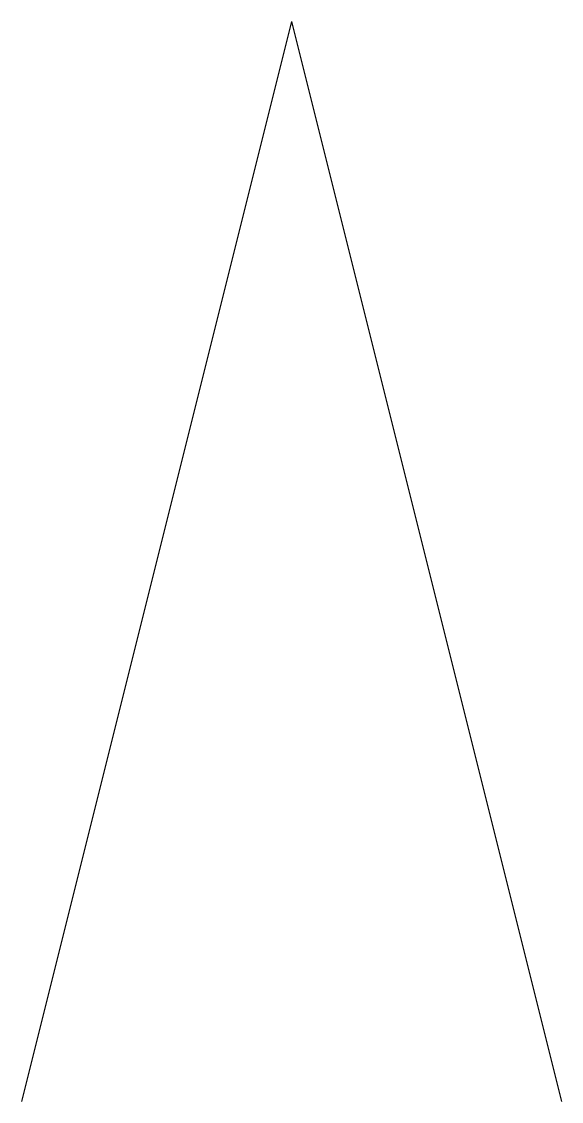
# Model space of a CAD drawing. Header units: millimetres. Extents: x -7.5 to -2.5, y -10 to 0.
import ezdxf

# ---------------------------------------------------------------- set-up
doc = ezdxf.new("R2010")
doc.units = ezdxf.units.MM
doc.layers.get('0').update_dxf_attribs({"linetype": 'CONTINUOUS'})

msp = doc.modelspace()

# ---------------------------------------------------------------- linework, layer by layer
for q in [(-7.5, -10), (-2.5, -10)]:
    msp.add_line((-5, 0), q)

doc.saveas('drawing.dxf')
